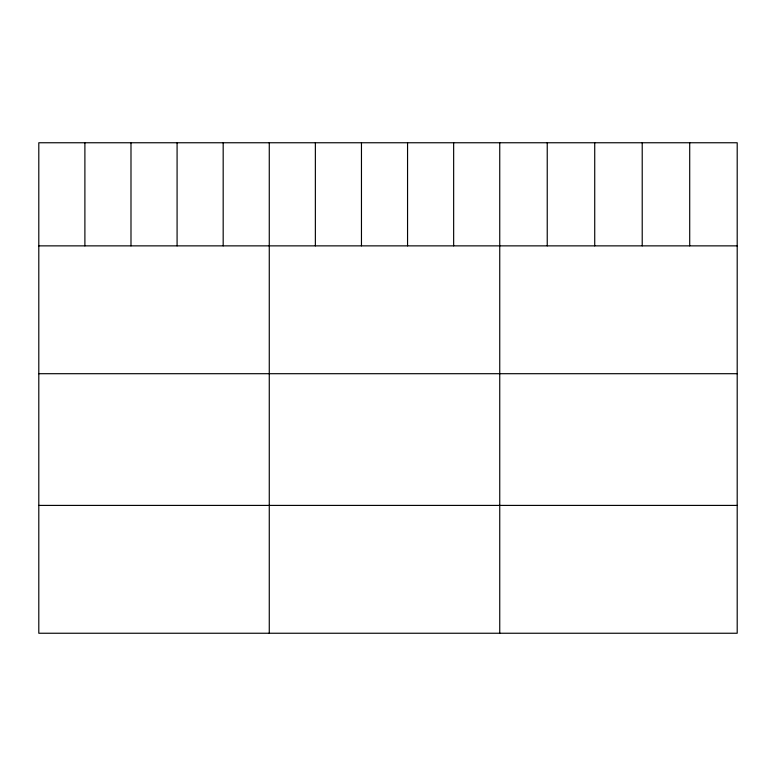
<?xml version="1.0" encoding="UTF-8"?>
<svg xmlns="http://www.w3.org/2000/svg" width="776" height="776" viewBox="0 0 776 776"><rect width="100%" height="100%" fill="white"/><g stroke="black" fill="none" stroke-linecap="round" stroke-linejoin="round"><path stroke-width="1.16" d="M737.2 245.866L737.2 633.245L38.8 633.245L38.8 142.755L737.2 142.755L737.2 245.866L38.8 245.866M38.8 373.702L737.2 373.702M38.8 505.409L737.2 505.409M689.709 142.755L689.709 245.866M642.218 142.755L642.218 245.866M594.726 142.755L594.726 245.866M547.235 142.755L547.235 245.866M499.744 142.755L499.744 633.245M453.65 142.755L453.65 245.866M407.555 142.755L407.555 245.866M361.461 142.755L361.461 245.866M315.366 142.755L315.366 245.866M269.272 142.755L269.272 633.245M223.178 142.755L223.178 245.866M177.083 142.755L177.083 245.866M130.989 142.755L130.989 245.866M84.894 142.755L84.894 245.866"/></g></svg>
